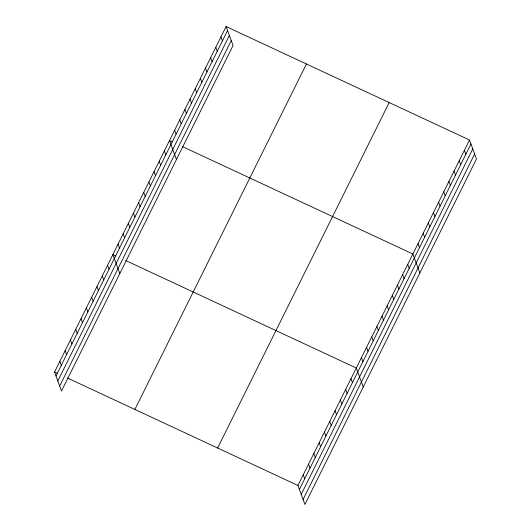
<?xml version="1.0" encoding="UTF-8"?>
<svg xmlns="http://www.w3.org/2000/svg" width="531" height="531" viewBox="0 0 531 531"><rect width="100%" height="100%" fill="white"/><g stroke="black" fill="none" stroke-linecap="round" stroke-linejoin="round"><path stroke-width="0.8" d="M226.1 26.55L233.049 45.533L61.496 390.995L54.547 372.012L226.1 26.55L469.504 140.005L476.453 158.988L304.9 504.45L297.951 485.467L67.457 378.026M56.001 375.981L227.553 30.519M57.813 380.939L229.365 35.477M59.678 386.044L231.237 40.582M134.867 409.447L306.427 63.992M217.624 448.025L389.183 102.563M297.951 485.467L469.504 140.005M299.404 489.436L470.957 143.974M301.216 494.388L472.776 148.926M303.088 499.492L474.641 154.036M172.356 141.89L169.489 140.549L176.438 159.539M182.398 146.569L412.892 254.004L419.842 272.994M115.745 255.889L112.877 254.555L119.82 273.538M125.781 260.568L356.281 368.01L363.231 386.993M54.547 372.012L57.414 373.346M464.359 150.366L465.813 154.335M459.215 160.734L460.669 164.703M454.065 171.095L455.518 175.064M448.921 181.456L450.374 185.425M443.777 191.824L445.224 195.793M438.626 202.185L440.08 206.154M433.482 212.553L434.935 216.522M428.331 222.914L429.785 226.883M423.187 233.275L424.641 237.244M418.043 243.643L419.49 247.612M407.748 264.372L409.202 268.341M402.598 274.733L404.051 278.702M397.453 285.094L398.907 289.063M392.309 295.462L393.756 299.431M387.159 305.823L388.612 309.792M382.015 316.191L383.468 320.16M376.864 326.552L378.318 330.521M371.72 336.913L373.174 340.889M366.576 347.281L368.023 351.25M361.425 357.642L362.879 361.611M350.978 378.683L352.431 382.652M220.956 36.911L222.409 40.887M345.674 389.362L347.128 393.332M215.805 47.279L217.259 51.248M340.371 400.042L341.825 404.011M210.661 57.64L212.115 61.609M335.068 410.715L336.521 414.691M205.517 68.008L206.971 71.977M329.764 421.395L331.218 425.364M200.366 78.369L201.82 82.338M324.461 432.075L325.915 436.044M195.222 88.73L196.676 92.706M319.164 442.754L320.611 446.724M190.071 99.098L191.525 103.067M313.861 453.428L315.314 457.397M184.927 109.459L186.381 113.428M308.557 464.107L310.011 468.077M179.783 119.827L181.237 123.796M303.254 474.787L304.708 478.756M174.633 130.188L176.086 134.157M164.338 150.917L165.791 154.886M159.194 161.278L160.647 165.247M154.05 171.646L155.503 175.615M148.899 182.007L150.353 185.976M143.755 192.368L145.209 196.344M138.611 202.736L140.058 206.705M133.46 213.097L134.914 217.066M128.316 223.465L129.77 227.434M123.165 233.826L124.619 237.795M118.021 244.194L119.475 248.163M107.574 265.234L109.028 269.204M102.271 275.908L103.724 279.877M96.967 286.587L98.421 290.557M91.664 297.267L93.117 301.236M86.361 307.947L87.814 311.916M81.057 318.62L82.511 322.589M75.754 329.3L77.207 333.269M70.45 339.979L71.904 343.949M65.154 350.652L66.601 354.628M59.85 361.332L61.304 365.301"/></g></svg>
